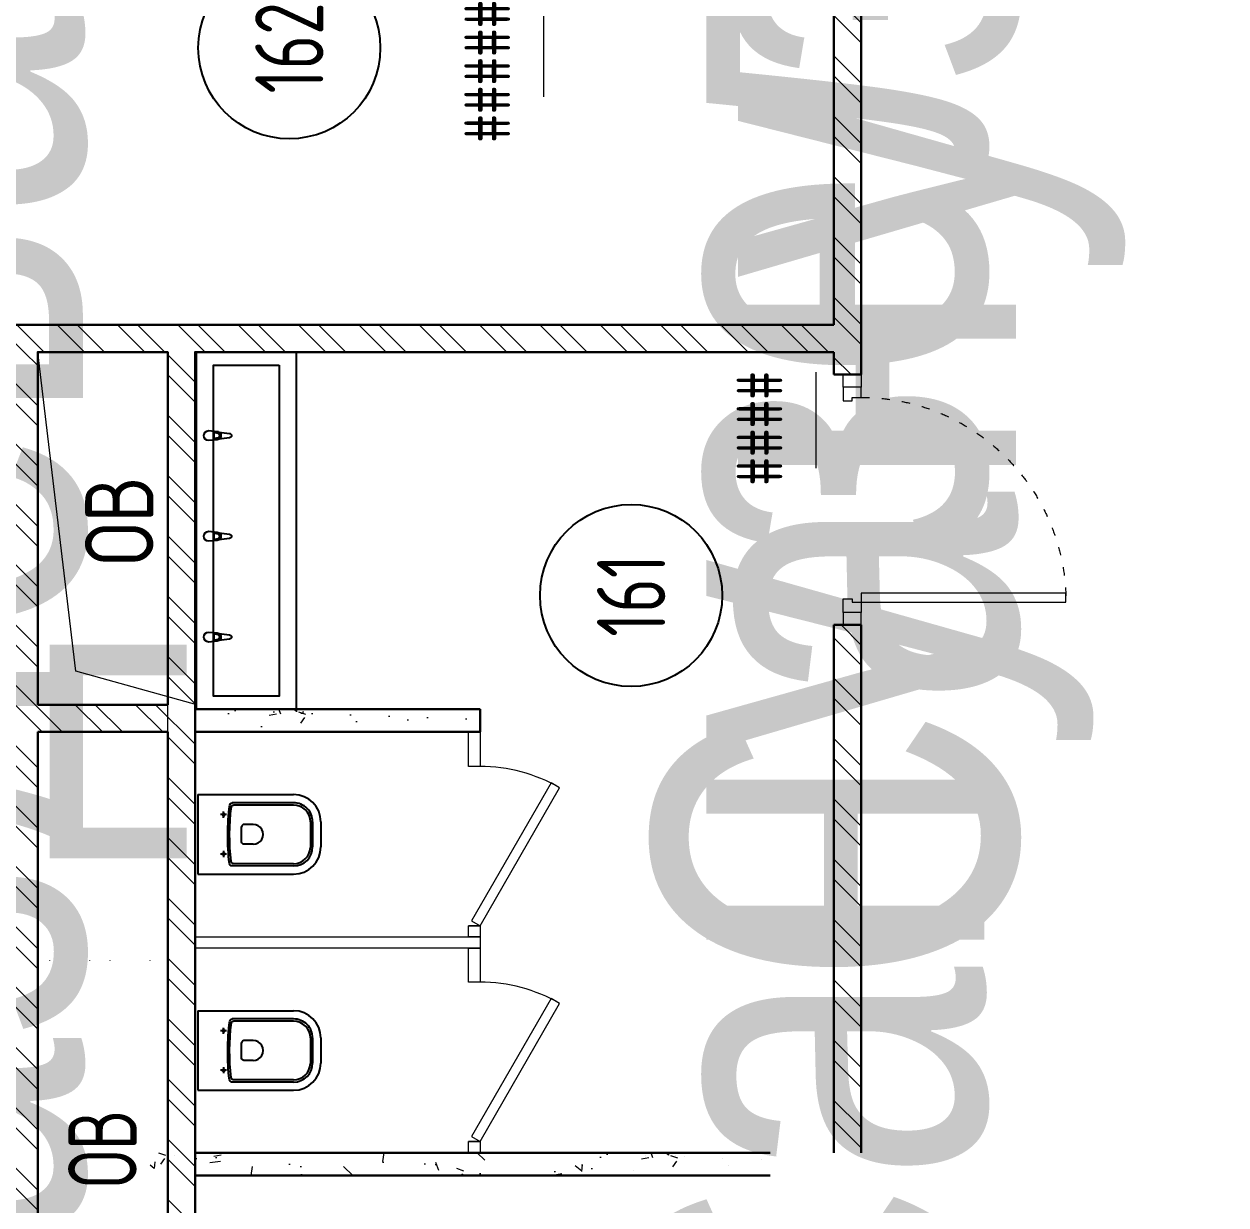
# Model space of a CAD drawing. Header units: millimetres. Extents: x -136099598 to 11807193, y 0 to 779331.
# Drawn here: x -136088178 to -136082895, y 224959 to 230150 of the extents above; entities that cross this region are included whole.
import ezdxf
from ezdxf import colors
from ezdxf.entities.mleader import LeaderData, LeaderLine
from ezdxf.enums import TextEntityAlignment as Align
from ezdxf.math import Vec2, Vec3

# ---------------------------------------------------------------- set-up
doc = ezdxf.new("R2018")
doc.units = ezdxf.units.MM
doc.header["$MEASUREMENT"] = 0
doc.linetypes.add('ACAD_ISO03W100', pattern=[30, 12, -18])
doc.layers.get('0').update_dxf_attribs({"color": 250, "lineweight": 9})
for name, color, linetype, lineweight in [('_0', 250, 'Continuous', 9), ('АР_Двери', 5, 'Continuous', 18), ('АР_Маркер экспликации', 239, 'Continuous', 13), ('АР_Номер помещения', 1, 'Continuous', 25), ('АР_Отметки', 250, 'Continuous', 15), ('АР_Перегородки газоблок', 174, 'Continuous', 30), ('АР_Перегородки газоблок_Штрих', 174, 'Continuous', 5), ('АР_Перегородки кирпич', 244, 'Continuous', 30), ('АР_Перегородки сантехнические', 216, 'Continuous', 9), ('АР_Перегородки_кирпич_Штрих', 244, 'Continuous', 5), ('АР_Помещения_площадь', 19, 'Continuous', 9), ('АР_тонкая линия', 250, 'Continuous', 0)]:
    doc.layers.add(name, color=color, linetype=linetype, lineweight=lineweight)
doc.layers.add('АР_Названия помещений', color=124, linetype='Continuous', lineweight=5, plot=False)
doc.layers.add('АР_Отверстия', color=251, linetype='Continuous')
doc.layers.add('ТХ_сантехника', color=253, linetype='Continuous')
doc.styles.add('ICOCPEUR', font='isocpeur.ttf')
doc.styles.add('ISOCPEUR', font='isocpeur.ttf', dxfattribs={"width": 0.7})
doc.styles.get("Standard").update_dxf_attribs({"font": 'isocpeur.ttf'})

# ---------------------------------------------------------------- blocks, each defined once
blk = doc.blocks.new('Из_буфера31843')
for p, q in [((382.4506053214136, 166.082009434409), (375.8208373422676, 113.1482713955338)), ((411.2803733007459, 113.1482713955338), (404.6506053214835, 166.082009434409)), ((887.3771782988915, 166.082009434409), (880.7474103197455, 113.1482713955338)), ((916.2069462782238, 113.1482713955338), (909.5771782989614, 166.082009434409)), ((1392.30375127634, 166.082009434409), (1385.673983297194, 113.1482713955338)), ((1421.133519255673, 113.1482713955338), (1414.50375127641, 166.082009434409)), ((372.5506053213903, 103.6348197131301), (368.5506053215067, 61.68200943403644)), ((379.9506053214136, 86.59241830155952), (379.9506053214136, 101.4630153725739)), ((407.1506053214835, 86.59241830155952), (379.9506053214136, 86.59241830155952)), ((407.1506053214835, 101.4630153725739), (407.1506053214835, 86.59241830155952)), ((418.5506053215067, 61.68200943403644), (414.5506053215067, 103.6348197131301)), ((877.4771782988682, 103.6348197131301), (873.4771782989847, 61.68200943403644)), ((884.8771782988915, 86.59241830155952), (884.8771782988915, 101.4630153725739)), ((912.0771782989614, 86.59241830155952), (884.8771782988915, 86.59241830155952)), ((912.0771782989614, 101.4630153725739), (912.0771782989614, 86.59241830155952)), ((923.4771782989847, 61.68200943403644), (919.4771782989847, 103.6348197131301)), ((1382.403751276317, 103.6348197131301), (1378.403751276433, 61.68200943403644)), ((1389.80375127634, 86.59241830155952), (1389.80375127634, 101.4630153725739)), ((1417.00375127641, 86.59241830155952), (1389.80375127634, 86.59241830155952)), ((1417.00375127641, 101.4630153725739), (1417.00375127641, 86.59241830155952)), ((1428.403751276433, 61.68200943403644), (1424.403751276433, 103.6348197131301))]:
    blk.add_line(p, q)
for points in [[(1822.381558789755, 500), (31.38155878975522, 499.999999999709), (31.38155878975522, -2.91038304567337e-10), (1822.381558789755, 0)], [(1757.381558789755, 415), (96.38155878975522, 414.999999999709), (96.38155878975522, 84.99999999970896), (1757.381558789755, 85)]]:
    blk.add_lwpolyline(points, close=True)
for centre, major_axis, ratio, start_param, end_param in [((393.5506053215067, 101.7349012770574), (-14.90989084570517, 14.90989084570517), 0.9999999999999997, 4.498953109162998, 6.496621178401278), ((393.5506053215067, 164.6917727474938), (-7.910207267981218, 7.910207267981216), 0.9999999999993545, 4.051588559454646, 6.943985728119452), ((898.4771782989847, 101.7349012770574), (-14.90989084570517, 14.90989084570517), 0.9999999999999997, 4.498953109162998, 6.496621178401278), ((898.4771782989847, 164.6917727474938), (-7.910207267981218, 7.910207267981216), 0.9999999999993545, 4.051588559454646, 6.943985728119452), ((1403.403751276433, 101.7349012770574), (-14.90989084570517, 14.90989084570517), 0.9999999999999997, 4.498953109162998, 6.496621178401278), ((1403.403751276433, 164.6917727474938), (-7.910207267981218, 7.910207267981216), 0.9999999999993545, 4.051588559454646, 6.943985728119452), ((393.5506053215067, 61.68200943403644), (-17.67766952966472, -17.67766952966472), 0.9999999999998836, -0.7853981633975065, 2.356194490192287), ((393.5506053215067, 101.7349012770574), (-14.90989084578102, -14.90989084578102), 0.9999999999992423, -1.357360455577257, -0.8756248293274875), ((393.5506053215067, 101.4630153725739), (-9.616652224137075, 9.616652224137074), 0.9999999999997803, 3.926990816987351, 7.068583470577144), ((393.5506053215067, 101.7349012770574), (-14.90989084573811, 14.90989084573811), 0.9999999999988523, 4.017217482909098, 4.498953109156932), ((898.4771782989847, 61.68200943403644), (-17.67766952966472, -17.67766952966472), 0.9999999999998836, -0.7853981633975065, 2.356194490192287), ((898.4771782989847, 101.7349012770574), (-14.90989084578102, -14.90989084578102), 0.9999999999992423, -1.357360455577257, -0.8756248293274875), ((898.4771782989847, 101.4630153725739), (-9.616652224137075, 9.616652224137074), 0.9999999999997803, 3.926990816987351, 7.068583470577144), ((898.4771782989847, 101.7349012770574), (-14.90989084573811, 14.90989084573811), 0.9999999999988523, 4.017217482909098, 4.498953109156932), ((1403.403751276433, 61.68200943403644), (-17.67766952966472, -17.67766952966472), 0.9999999999998836, -0.7853981633975065, 2.356194490192287), ((1403.403751276433, 101.7349012770574), (-14.90989084578102, -14.90989084578102), 0.9999999999992423, -1.357360455577257, -0.8756248293274875), ((1403.403751276433, 101.4630153725739), (-9.616652224137075, 9.616652224137074), 0.9999999999997803, 3.926990816987351, 7.068583470577144), ((1403.403751276433, 101.7349012770574), (-14.90989084573811, 14.90989084573811), 0.9999999999988523, 4.017217482909098, 4.498953109156932)]:
    blk.add_ellipse(centre, major_axis=major_axis, ratio=ratio, start_param=start_param, end_param=end_param)
blk = doc.blocks.new('*U7')
for points in [[(-55, -80), (-55, 0), (-115, 0), (-115, -40), (-100, -40), (-100, -80), (-55, -80)], [(0, 0), (0, -80), (-55, -80), (-55, 0), (0, 0)], [(-1100, -1.70530256582424e-13), (-1100, -80.00000000000017), (-1045, -80.00000000000017), (-1045, -1.70530256582424e-13), (-1100, -1.70530256582424e-13)], [(-1045, -80.00000000000017), (-1045, -1.70530256582424e-13), (-985, -1.70530256582424e-13), (-985, -40.00000000000017), (-1000, -40.00000000000017), (-1000, -80.00000000000017), (-1045, -80.00000000000017)]]:
    blk.add_lwpolyline(points)
blk.add_lwpolyline([(-100, -80), (-99.99999999999986, -980), (-139.9999999999999, -980), (-140, -80)], close=True)
at = {"linetype": 'ACAD_ISO03W100', "ltscale": 3}
blk.add_arc((-100, -80), 900.0000000000002, 180, 270, dxfattribs=at)
blk = doc.blocks.new('*U12')
for p, q in [((0, 0), (0, 49.99999999999997)), ((700, -3.774758283725532e-15), (700, 49.99999999999996))]:
    blk.add_line(p, q)
blk.add_lwpolyline([(0, 1.4210854715202e-14), (606.2177826491072, -349.9999999999998), (628.092782649107, -312.1113885844306), (21.875, 37.88861141556917)], close=True)
blk.add_arc((0, 0), 699.9999999999998, 330.0000000000085, 7.016709298534877e-15)
blk = doc.blocks.new('_DotSmall')
at = {"color": 0, "linetype": 'ByBlock', "const_width": 0.5}
blk.add_lwpolyline([(-0.0625, 0, 1), (0.0625, 0, 1)], format="xyb", close=True, dxfattribs=at)
blk = doc.blocks.new('унитаз поликлиники')
for p, q in [((0, 175.0000000000002), (0, -175.0000000000002)), ((0, 175), (420, 175)), ((420, 138.7140846226539), (149.5783947814593, 138.7140846226539)), ((420, 129), (156.7708916987863, 128.6947987100866)), ((125.6120020395715, 86.65309879256529), (99.54435587919897, 86.65309879256529)), ((112.3925950961525, 73.10633269583923), (112.3925950961525, 100.1998648888257)), ((493.9712139845033, 57.06385601698344), (493.9712139845033, -57.06385601697843)), ((503.999999999694, 55.00022672359819), (504, -54.99999999976626)), ((540, 55), (540, -55)), ((191.9062512759224, -33.70112225765479), (191.9062512759224, 33.70086718935636)), ((242.4404502270149, 43.73651019929093), (201.8725803082448, 43.73651019929093)), ((242.4404502270149, -43.73676526706549), (201.8725803082448, -43.73676526706549)), ((125.5166089892259, -86.5183978031564), (99.44897864899713, -86.48967862475547)), ((112.3121347758092, -72.95707587784273), (112.282285361212, -100.0505916278053)), ((420, -139), (147.8638372268865, -138.7268586217251)), ((420, -129), (155.1814843298739, -128.6950537779776)), ((0, -175), (420, -175))]:
    blk.add_line(p, q)
for centre, radius, start, end in [((420, 55), 120, 0, 90), ((420.4860874894543, 55.20134403063184), 83.51415522076329, 359.861865640253, 90.33348740461295), ((420, 55), 74, 0, 90), ((242.4404502270149, -0.0001275341201107949), 43.73663773336648, 270, 90), ((420, -55), 120, 270, 0), ((420, -55), 84, 270, 0), ((420.0000000000005, -55.00000000000023), 73.99999999999977, 270, 358.4018165566912)]:
    blk.add_arc(centre, radius, start, end)
at = {"extrusion": (0, 0, -1)}
for centre, major_axis, ratio, start_param, end_param in [((1158.06257319661, -0.0001275341201107949), (-731.0106498963555, -726.449596775183), 0.9937751111245587, 0.6598491803284507, 0.910919136193018), ((984.1422315649793, -0.0001275341201107949), (-23.40018430090171, -941.4133244262395), 0.8972800535149483, 1.42225774313891, 1.677846830341707), ((149.5158196882217, 127.3348454206425), (-5.639474792591372, -10.54905920003566), 0.8213730805515044, 1.269211342410273, 2.570669150556824), ((154.4364780247083, 119.7958318011661), (-5.610534641830925, -7.716306582968154), 0.7980925127033731, 1.232924341648666, 2.686722882739946), ((201.9351554014825, -33.4519114207651), (4.122340877798591, -9.490584745542167), 0.9647969637839732, 0.4292600198093375, 1.943413251271767), ((147.9264123201242, -127.4729975277733), (5.417041441869642, -10.44430136326478), 0.8364427514803542, 0.5611398427268642, 1.877576555759112), ((155.244059423228, -117.4864474327478), (5.303740529548787, -10.40618587121702), 0.8429843284803838, 0.5499024529424461, 1.881899719380306)]:
    blk.add_ellipse(centre, major_axis=major_axis, ratio=ratio, start_param=start_param, end_param=end_param, dxfattribs=at)
at = {"extrusion": (0, 0, -0.9999999999999998)}
blk.add_ellipse((112.3925950961525, 86.7676048639405), major_axis=(3.546847614444126, 3.546847614444128), ratio=0.9999999999995854, start_param=5.504024733397926, end_param=11.78721004057751, dxfattribs=at)
for centre, major_axis, ratio, start_param, end_param in [((201.9351554014825, 33.45165635299054), (4.122340877798588, 9.490584745542174), 0.9647969637839732, 0.4292600198093375, 1.943413251271767), ((112.2970839152217, -86.61833975484478), (3.542937838331404, -3.550753085458856), 0.9999999999995854, 5.504024733397926, 11.78721004057751)]:
    blk.add_ellipse(centre, major_axis=major_axis, ratio=ratio, start_param=start_param, end_param=end_param)
blk = doc.blocks.new('*U48')
at = {"color": 7, "style": 'ISOCPEUR', "width": 0.7, "flags": 1}
blk.add_attdef('КАТЕГОРИЯ', (-499.1655280450395, -2092.186355050572), '', height=250, dxfattribs=at)
at = {"layer": 'АР_Номер помещения', "color": 7, "style": 'ISOCPEUR', "width": 0.7}
blk.add_attdef('НОМЕР_ПОМЕЩЕНИЯ', text='', height=300, dxfattribs=at).set_placement((-225.8023141991905, -1892.305244860267), align=Align.MIDDLE_CENTER)
at = {"layer": 'АР_Помещения_площадь', "color": 7, "lineweight": 30, "width": 0.7, "flags": 104}
blk.add_attdef('ИМЯ_ПОМЕЩЕНИЯ', text='', height=100, dxfattribs=at).set_placement((157.6277002443094, 1217.141369806137), align=Align.MIDDLE_CENTER)
at = {"layer": 'АР_Помещения_площадь', "color": 7, "style": 'ISOCPEUR', "width": 0.7}
blk.add_attdef('ПЛОЩАДЬ_ПОМЕЩЕНИЯ', text='', height=200, dxfattribs=at).set_placement((870.3169541047641, -3889.041226194024), align=Align.MIDDLE_RIGHT)
blk = doc.blocks.new('*U354')
at = {"layer": 'АР_Номер помещения', "color": 7}
blk.add_circle((-253.0428219536877, -726.9282640927181), 400, dxfattribs=at)
at = {"layer": 'АР_Помещения_площадь', "color": 7}
blk.add_line((-46.00828234458504, -1843.803869261927), (-468.3566387260789, -1843.803869261927), dxfattribs=at)
at = {"color": 7, "style": 'ISOCPEUR', "width": 0.7, "flags": 1}
blk.add_attdef('КАТЕГОРИЯ', (-499.1655280450395, -2092.186355050572), '', height=250, dxfattribs=at)
at = {"layer": 'АР_Номер помещения', "color": 7, "style": 'ISOCPEUR', "width": 0.7}
blk.add_attdef('НОМЕР_ПОМЕЩЕНИЯ', text='', height=300, dxfattribs=at).set_placement((-253.0428219565981, -726.9282640927181), align=Align.MIDDLE_CENTER)
at = {"layer": 'АР_Помещения_площадь', "color": 7, "lineweight": 30, "width": 0.7, "flags": 104}
blk.add_attdef('ИМЯ_ПОМЕЩЕНИЯ', text='', height=100, dxfattribs=at).set_placement((157.6277002443094, 1217.141369806137), align=Align.MIDDLE_CENTER)
at = {"layer": 'АР_Помещения_площадь', "color": 7, "style": 'ISOCPEUR', "width": 0.7}
blk.add_attdef('ПЛОЩАДЬ_ПОМЕЩЕНИЯ', text='', height=200, dxfattribs=at).set_placement((-41.12212437139942, -1597.298339294577), align=Align.MIDDLE_RIGHT)
blk = doc.blocks.new('*U49')
at = {"layer": 'АР_Номер помещения', "color": 7}
blk.add_circle((1397.193076005522, -1396.511333997826), 400, dxfattribs=at)
at = {"layer": 'АР_Помещения_площадь', "color": 7}
blk.add_line((2378.595672652329, -2207.828875645322), (1956.247316270835, -2207.828875645322), dxfattribs=at)
at = {"color": 7, "style": 'ISOCPEUR', "width": 0.7, "flags": 1}
blk.add_attdef('КАТЕГОРИЯ', (-499.1655280450395, -2092.186355050572), '', height=250, dxfattribs=at)
at = {"layer": 'АР_Номер помещения', "color": 7, "style": 'ISOCPEUR', "width": 0.7}
blk.add_attdef('НОМЕР_ПОМЕЩЕНИЯ', text='', height=300, dxfattribs=at).set_placement((1397.193076002612, -1396.511333997826), align=Align.MIDDLE_CENTER)
at = {"layer": 'АР_Помещения_площадь', "color": 7, "lineweight": 30, "width": 0.7, "flags": 104}
blk.add_attdef('ИМЯ_ПОМЕЩЕНИЯ', text='', height=100, dxfattribs=at).set_placement((157.6277002443094, 1217.141369806137), align=Align.MIDDLE_CENTER)
at = {"layer": 'АР_Помещения_площадь', "color": 7, "style": 'ISOCPEUR', "width": 0.7}
blk.add_attdef('ПЛОЩАДЬ_ПОМЕЩЕНИЯ', text='', height=200, dxfattribs=at).set_placement((2383.481830625514, -1961.323345677973), align=Align.MIDDLE_RIGHT)
blk = doc.blocks.new('*U50')
at = {"color": 7, "style": 'ISOCPEUR', "width": 0.7, "flags": 1}
blk.add_attdef('КАТЕГОРИЯ', (-499.1655280450395, -2092.186355050572), '', height=250, dxfattribs=at)
at = {"layer": 'АР_Номер помещения', "color": 7, "style": 'ISOCPEUR', "width": 0.7}
blk.add_attdef('НОМЕР_ПОМЕЩЕНИЯ', text='', height=300, dxfattribs=at).set_placement((1027.719058641549, 3747.195448254171), align=Align.MIDDLE_CENTER)
at = {"layer": 'АР_Помещения_площадь', "color": 7, "style": 'ISOCPEUR', "width": 0.7}
blk.add_attdef('ПЛОЩАДЬ_ПОМЕЩЕНИЯ', text='', height=200, dxfattribs=at).set_placement((3042.85155513354, 3182.383436574031), align=Align.MIDDLE_RIGHT)
at = {"layer": 'АР_Помещения_площадь', "color": 7, "lineweight": 30, "width": 0.7, "flags": 104}
blk.add_attdef('ИМЯ_ПОМЕЩЕНИЯ', text='', height=100, dxfattribs=at).set_placement((157.6277002443094, 1217.141369806137), align=Align.MIDDLE_CENTER)
blk = doc.blocks.new('A$C13decc58')
at = {"layer": 'АР_Перегородки газоблок_Штрих', "ltscale": 100}
h = blk.add_hatch(dxfattribs=at)
h.set_pattern_fill('AR-CONC', color=256, scale=2)
h.set_pattern_definition([(49.99999999999999, (-450222.3824682281, -115261.0910311852), (364.369337992008, -31.87817107780617), [38.1, -419.1]), (355, (-450222.3824682281, -115261.0910311852), (-70.48684284993868, 382.1136904780703), [30.48, -335.28116834]), (100.4514447, (-450192.0184542281, -115263.7475381852), (293.8824941807065, 350.2355038243902), [32.38001759999999, -356.1804891999999]), (46.18420000000001, (-450222.3824682281, -115159.4910311853), (542.1580817842598, -84.0846558654543), [57.15, -628.65]), (96.63555760999992, (-450177.2026682281, -115166.4980311852), (474.808268103006, 494.8522491954431), [48.57004628, -534.27121632]), (351.1841511700001, (-450222.3824682281, -115159.4910311853), (474.8082681299541, 494.8522491710653), [45.71993414, -502.91946384]), (21, (-450171.5824682281, -115184.8910311852), (303.228782538265, -204.5303963741752), [38.1, -419.1]), (326.0000000000001, (-450171.5824682281, -115184.8910311852), (123.6040566952941, 368.3759322446385), [30.48, -335.28]), (71.45144499999999, (-450146.3134030281, -115201.9352309853), (426.8328385574323, 163.8455377718105), [32.3800176, -356.1798752]), (37.50000000000001, (-450222.3824682281, -115261.0910311852), (6.177206501183633, 169.1100777463062), [0, -331.216, 0, -340.36, 0, -336.55]), (7.499999999999999, (-450222.3824682281, -115261.0910311852), (133.6393250206115, 200.361149636239), [0, -194.056, 0, -323.596, 0, -128.27]), (327.5, (-450335.6664682281, -115261.0910311852), (271.1811903337428, -11.45748798534689), [0, -127, 0, -396.24, 0, -525.78]), (317.5, (-450386.466468228, -115261.0910311852), (296.2583627720361, 50.85298206666606), [0, -165.1, 0, -263.144, 0, -373.38])])
h.paths.add_polyline_path([(29880.37334250144, 58133.76124629541), (29880.38409690428, 55368.32237631385), (29980.36922997583, 55368.26234886982), (29980.37334249876, 58133.76215228415)])
h = blk.add_hatch(dxfattribs=at)
h.set_pattern_fill('AR-CONC', color=256, scale=2)
h.set_pattern_definition([(49.99999999999999, (-448272.3937612491, -113625.6042685864), (364.369337992008, -31.87817107780617), [38.1, -419.1]), (355, (-448272.3937612491, -113625.6042685864), (-70.48684284993868, 382.1136904780703), [30.48, -335.28116834]), (100.4514447, (-448242.0297472491, -113628.2607755865), (293.8824941807065, 350.2355038243902), [32.38001759999999, -356.1804891999999]), (46.18420000000001, (-448272.3937612491, -113524.0042685864), (542.1580817842598, -84.0846558654543), [57.15, -628.65]), (96.63555760999992, (-448227.2139612491, -113531.0112685864), (474.808268103006, 494.8522491954431), [48.57004628, -534.27121632]), (351.1841511700001, (-448272.3937612491, -113524.0042685864), (474.8082681299541, 494.8522491710653), [45.71993414, -502.91946384]), (21, (-448221.5937612491, -113549.4042685864), (303.228782538265, -204.5303963741752), [38.1, -419.1]), (326.0000000000001, (-448221.5937612491, -113549.4042685864), (123.6040566952941, 368.3759322446385), [30.48, -335.28]), (71.45144499999999, (-448196.3246960491, -113566.4484683864), (426.8328385574323, 163.8455377718105), [32.3800176, -356.1798752]), (37.50000000000001, (-448272.3937612491, -113625.6042685864), (6.177206501183633, 169.1100777463062), [0, -331.216, 0, -340.36, 0, -336.55]), (7.499999999999999, (-448272.3937612491, -113625.6042685864), (133.6393250206115, 200.361149636239), [0, -194.056, 0, -323.596, 0, -128.27]), (327.5, (-448385.6777612491, -113625.6042685864), (271.1811903337428, -11.45748798534689), [0, -127, 0, -396.24, 0, -525.78]), (317.5, (-448436.4777612491, -113625.6042685864), (296.2583627720361, 50.85298206666606), [0, -165.1, 0, -263.144, 0, -373.38])])
h.paths.add_polyline_path([(31830.36678836815, 57807.93038161122), (31830.37280388325, 56723.79125237127), (31930.3728027035, 56723.76246305823), (31930.37328331691, 57807.93058520323)])
at = {"layer": 'АР_Перегородки_кирпич_Штрих', "ltscale": 100}
h = blk.add_hatch(dxfattribs=at)
h.set_pattern_fill('ANSI32', color=256, scale=500)
h.set_pattern_definition([(45, (-939486.717180345, 101324.7361426509), (-132.5825214724777, 132.5825214724777), []), (45, (-939398.328832845, 101324.7361426509), (-132.5825214724777, 132.5825214724777), [])])
h.paths.add_polyline_path([(27109.95249125434, 62939.65414995351), (27485.3831070216, 62939.65414995351), (27485.38310702171, 63958.29236259183), (27365.38310702171, 63958.29236259183), (27365.38310702171, 63059.65414995351), (26650.3831070216, 63059.65414995351), (26650.3831070216, 63958.29236259183), (26530.3831070216, 63958.29236259183), (26530.38310702171, 55128.27387107816), (26380.41575254293, 55128.26148862904), (26380.4256606586, 55008.26148833311), (26749.34679586001, 55008.26148882776), (26749.33649185221, 55128.29236237856), (26650.69707370322, 55128.28380642727), (26650.52025073575, 57936.09088296874), (28010.24071983411, 57936.08905841678), (28010.36879220113, 56683.76769915456), (28130.36761090084, 56683.76862671738), (28130.3783601106, 57936.10556972818), (31830.37065872049, 57936.13872088841), (31830.37727124925, 57936.08996173402), (33500.39894772423, 57936.11687847436), (33500.43596219912, 55128.26928142749), (33401.11958292802, 55128.26588595624), (33401.1216271983, 55008.2658859737), (35580.38310702192, 55008.26782155759), (35580.38106275164, 55128.29236257437), (33620.43596232164, 55128.26077296445), (33620.39984659018, 59789.99868521583), (33500.37450893226, 59789.99710331392), (33500.39905558017, 58056.08833311067), (33500.39444178535, 57927.93213527417), (33500.39444178535, 58627.92550267524), (33500.39444178535, 58627.92626330804), (33498.46704858239, 58056.08833311067), (31950.37059557601, 58056.08740268217), (31950.37059557601, 58627.92697025114), (31830.37059557601, 58627.92697025114), (31830.37059557601, 58056.11847479898), (30825.37685129885, 58056.11113377044), (30825.37685129885, 58627.92697025114), (30825.16847606725, 58627.92697025114), (30825.21692030854, 58056.09615289734), (29583.10118842614, 58056.09193878982), (29579.46787032182, 58627.92697025114), (29580.38310702171, 58627.92697025114), (29580.38388650972, 58056.09514433087), (28865.38148148192, 58056.08682736196), (28865.38070199391, 58627.92639409704), (28865.3807020027, 58627.92697025114), (28865.38148147313, 58056.0931763082), (28130.37907643654, 58056.08364612772), (28130.37829696611, 58627.92559418955), (28010.37829696611, 58627.92559419398), (28010.37829696611, 57716.39791162091), (28010.37829696611, 58627.9269702509), (28010.25081114625, 58056.0894640272), (26650.5107191306, 58056.08946402755), (26650.61858203285, 58627.92697025114), (33500.38982801291, 58627.92081464909), (33500.3882460637, 58747.92446512578), (29700.38310705192, 58747.91561606969), (29700.38310702171, 59789.99884481635), (29580.3802808972, 59789.99852549424), (29580.38310702686, 58747.9250315933), (26650.54009036242, 58747.92697025114), (26650.3831070216, 62939.65414995351), (26989.95249125434, 62939.65414995351), (26989.95249125434, 61738.02057575132), (26650.3831070216, 61738.02057575132), (26989.95249125434, 61738.02057575132), (26989.95249125434, 60837.99527987151), (26650.38310702171, 60837.99527987151), (26650.38310702171, 60717.99527987151), (26989.95249125434, 60717.99527987151), (26989.95249125434, 58747.92697025114), (27109.95249125434, 58747.92697025114)])
h = blk.add_hatch(dxfattribs=at)
h.set_pattern_fill('ANSI32', color=256, scale=500)
h.set_pattern_definition([(45, (-933471.7181169849, 101324.7800342776), (-132.5825214724777, 132.5825214724777), []), (45, (-933383.3297694849, 101324.7800342776), (-132.5825214724777, 132.5825214724777), [])])
h.paths.add_polyline_path([(29980.38310702168, 55128.30538046989), (29980.38310702168, 55008.30538042006), (29980.38483503845, 55008.30538046989), (29980.38137900492, 55128.30538042006), (32301.1198992774, 55128.28226571111), (32301.12335531093, 55008.28226576094), (29980.38310702168, 55008.30538042006), (29980.38310702168, 55128.30538046989), (29980.38334814028, 55008.30538046989), (29980.38286590308, 55128.30538050574)])
at = {"layer": '_0', "ltscale": 100}
blk.add_line((28010.37842325508, 58056.08740268217), (32427.02907423937, 58056.08740268217), dxfattribs=at)
at = {"layer": 'АР_Перегородки газоблок', "ltscale": 100}
for points in [[(29880.38409572453, 55408.29236259183), (29880.37426653507, 57936.1221453083)], [(29980.37334249876, 57936.1221453083), (29980.37334249876, 55408.29236259183)], [(31830.3728027035, 56683.76246305823), (31830.37033460641, 57936.1221453083)], [(31930.37334012979, 57936.09157343057), (31930.3728027035, 56683.76246305823)], [(31930.3728027035, 56683.76246305823), (31830.3728027035, 56683.76246305823)]]:
    blk.add_lwpolyline(points, dxfattribs=at)
at = {"layer": 'АР_Перегородки кирпич', "linetype": 'Continuous', "ltscale": 100}
for points in [[(33620.43596218864, 59789.99868521583), (33620.43596218864, 55128.27086332859)], [(31014.30618092214, 58627.92564385175), (28130.37842325508, 58627.92537878035)], [(31830.37059557601, 58627.92697025114), (30825.37685129885, 58627.92697025114)], [(31830.37059557601, 58056.12214531319), (31830.37059557601, 58627.92697025114)], [(33500.38982801291, 58627.92081464909), (31950.37059557601, 58627.92697025114)], [(31950.37059557601, 58627.92697025114), (31950.37059557601, 58056.08833311067)], [(31950.37059557601, 58056.08833311067), (33500.39736619944, 58056.08833311067), (33500.38982804463, 58627.918408597), (31950.37059557601, 58627.91585270397)], [(28130.37842325508, 58056.08740268217), (31101.80455490929, 58056.09714828071)], [(30825.37685129885, 58056.11480428465), (31830.37059557601, 58056.11480428465)], [(31830.37059557601, 57936.1221453083), (28130.37842325508, 57936.1221453083)], [(31830.37059557601, 57936.08996175858), (31830.37059557601, 57936.1221453083)], [(29980.38310702168, 55128.29214146524), (32301.12123135285, 55128.28972024005)], [(32301.12123130786, 55128.29653859651), (32301.12202309212, 55008.29653859918)], [(33401.11958292802, 55128.26588595624), (33500.43596219912, 55128.26928142749)], [(33401.1216271983, 55008.2658859737), (33401.11958292802, 55128.26588595624)], [(33620.43596232164, 55128.26077296445), (35580.38106275164, 55128.29236257437)], [(32301.1216271983, 55008.2658859737), (29980.38310702168, 55008.29236259183)], [(35580.38310702192, 55008.29236259183), (33401.1216271983, 55008.2658859737)]]:
    blk.add_lwpolyline(points, dxfattribs=at)
at = {"layer": 'АР_Перегородки кирпич', "ltscale": 100}
blk.add_lwpolyline([(31830.37727124925, 57936.08996173402), (33500.39894772423, 57936.11687847436), (33500.43596219912, 55128.26928142749)], dxfattribs=at)
at = {"layer": 'АР_Перегородки сантехнические', "lineweight": 0}
for points in [[(30880.37216111689, 57936.1221453083), (30930.37216111689, 57936.1221453083), (30930.37334249911, 56683.76246305835), (30880.37334249911, 56683.76246305835)], [(30030.86099593976, 56733.76288731431), (30030.86099593976, 56683.76288731431), (29980.38166031771, 56683.76338341658), (29980.38166031771, 56733.76338341658)], [(30880.37332213018, 56733.7629068424), (30880.37332213018, 56683.7629068424), (30730.86099593976, 56683.76338341658), (30730.86099593976, 56733.76338341658)], [(30978.82594225727, 56733.7628958812), (30978.82594225727, 56683.7628958812), (30930.37334249911, 56683.76339198346), (30930.37334249911, 56733.76339198346)], [(31830.37275180782, 56733.76294881757), (31830.37275180782, 56683.76294881757), (31678.82594225727, 56683.76339198346), (31678.82594225727, 56733.76339198346)]]:
    blk.add_lwpolyline(points, close=True, dxfattribs=at)
at = {"layer": 'АР_тонкая линия', "ltscale": 100}
blk.add_lwpolyline([(31950.37059557601, 57927.92903905339), (32097.2158028984, 58459.96616463107), (33500.38982801291, 58627.92081464909)], dxfattribs=at)
at = {"layer": 'АР_Двери', "lineweight": 30}
for p in [(30030.86099593976, 56683.76288731431), (30978.82594225727, 56683.7628958812)]:
    blk.add_blockref('*U12', p, dxfattribs=at)
at = {"layer": 'АР_Двери', "xscale": -1}
blk.add_blockref('*U7', (32301.1216271983, 55088.2658859737), dxfattribs=at)
at = {"layer": 'АР_Маркер экспликации', "color": 7}
ref = blk.add_blockref('*U48', (28573.36742187306, 63484.65666040068), dxfattribs=at)
lines = blk.add_mtext('\\W0.8000;Раздевальная', dxfattribs={"layer": 'АР_Названия помещений', "insert": (28421.79821800464, 60006.1099042393), "char_height": 1576.782207337004, "width": 926.9399707174232, "attachment_point": 1})
ref.add_attrib('ИМЯ_ПОМЕЩЕНИЯ', '', (28421.79821800464, 60006.1099042393), dxfattribs={"flags": 104}).embed_mtext(lines)
ref = blk.add_blockref('*U354', (35090.62173906717, 58248.85697447555), dxfattribs=at)
ref.add_attrib('НОМЕР_ПОМЕЩЕНИЯ', '162', dxfattribs={"layer": 'АР_Номер помещения', "color": 7, "height": 300, "style": 'ISOCPEUR', "width": 0.7}).set_placement((34837.57891711057, 57521.92871038284), align=Align.MIDDLE_CENTER)
lines = blk.add_mtext('\\W0.8000;Разде-\\Pвальная', dxfattribs={"layer": 'АР_Названия помещений', "insert": (35223.41472563366, 60376.20329391304), "char_height": 628.974866732402, "width": 926.9399707174232, "attachment_point": 1})
ref.add_attrib('ИМЯ_ПОМЕЩЕНИЯ', '', (35223.41472563366, 60376.20329391304), dxfattribs={"flags": 104}).embed_mtext(lines)
ref.add_attrib('ПЛОЩАДЬ_ПОМЕЩЕНИЯ', '#####', dxfattribs={"layer": 'АР_Помещения_площадь', "color": 7, "height": 200, "style": 'ISOCPEUR', "width": 0.7}).set_placement((35049.49961469576, 56651.55863518098), align=Align.MIDDLE_RIGHT)
ref = blk.add_blockref('*U50', (26435.07915936309, 52272.41445598518), dxfattribs=at)
lines = blk.add_mtext('\\W0.8000;Санузел для мальчиков', dxfattribs={"layer": 'АР_Названия помещений', "insert": (28622.79821800464, 56058.6099042393), "char_height": 1591.213812201546, "width": 1145.825793036325, "attachment_point": 1})
ref.add_attrib('ИМЯ_ПОМЕЩЕНИЯ', '', (28622.79821800464, 56058.6099042393), dxfattribs={"flags": 104}).embed_mtext(lines)
ref = blk.add_blockref('*U49', (31033.10514200202, 57416.12123823713), dxfattribs=at)
ref.add_attrib('НОМЕР_ПОМЕЩЕНИЯ', '161', dxfattribs={"layer": 'АР_Номер помещения', "color": 7, "height": 300, "style": 'ISOCPEUR', "width": 0.7}).set_placement((32430.29821800464, 56019.60990423931), align=Align.MIDDLE_CENTER)
lines = blk.add_mtext('\\W0.8000;Санузел для девочек', dxfattribs={"layer": 'АР_Названия помещений', "insert": (30710.5829162079, 55918.97128936788), "char_height": 1591.213812201546, "width": 1145.825793036325, "attachment_point": 1})
ref.add_attrib('ИМЯ_ПОМЕЩЕНИЯ', '', (30710.5829162079, 55918.97128936788), dxfattribs={"flags": 104}).embed_mtext(lines)
ref.add_attrib('ПЛОЩАДЬ_ПОМЕЩЕНИЯ', '####', dxfattribs={"layer": 'АР_Помещения_площадь', "color": 7, "height": 200, "style": 'ISOCPEUR', "width": 0.7}).set_placement((33416.58697262754, 55454.79789255916), align=Align.MIDDLE_RIGHT)
at = {"layer": 'ТХ_сантехника', "rotation": 270.0015666875582}
for p in [(30430.35027641378, 57923.3599723354), (31380.36289125343, 57923.33378775953)]:
    blk.add_blockref('унитаз поликлиники', p, dxfattribs=at)
at = {"layer": 'ТХ_сантехника', "xscale": -0.876620401558563, "yscale": 0.876620401558563, "zscale": 0.876620401558563, "rotation": 180}
blk.add_blockref('Из_буфера31843', (31902.86356888118, 57930.22331005917), dxfattribs=at)
at = {"layer": 'АР_Отверстия', "ltscale": 100, "char_height": 300, "attachment_point": 5, "line_spacing_factor": 0.7, "style": 'ICOCPEUR'}
for s, insert in [('\\A1;{\\W0.7;ОВ}', (29997.74145424861, 58343.08825949277)), ('\\A1;{\\W0.8;ОВ}', (32757.28321372997, 58269.18174691719))]:
    blk.add_mtext(s, dxfattribs=dict(at, insert=insert))
at = {"layer": 'АР_Отметки'}
ml = blk.add_multileader_mtext('Standard', dxfattribs=at)
ml.set_content('-0,010', color=256, style='ISOCPEUR')
ml.set_leader_properties(color=256, linetype='Continuous', lineweight=-1)
ml.set_arrow_properties(name='DOTSMALL')
ml.build(insert=Vec2(0, 0))
ml.multileader.update_dxf_attribs({"has_text_frame": 1, "text_left_attachment_type": 4, "text_right_attachment_type": 4, "dogleg_length": 100, "arrow_head_size": 180})
ctx = ml.context
ctx.base_point, ctx.char_height, ctx.arrow_head_size, ctx.landing_gap_size, ctx.plane_origin = Vec3(37116.12529487745, 68979.61899858073, 2.299351988461806e-08), 250, 180, 50, Vec3(37034.73184502823, 67778.72147311713, 2.299351988461806e-08)
ctx.left_attachment, ctx.right_attachment = 4, 4
notes = []
notes.append((ctx, [(0, (0, 0, 0), (0, 0), (1, 0), 1, [])]))
ctx.mtext.insert, ctx.mtext.width, ctx.mtext.line_spacing_style, ctx.mtext.flow_direction = Vec3(37166.12529487745, 69379.61899858073, 2.299351988461806e-08), 852.6970314602484, 2, 5
ml = blk.add_multileader_mtext('Standard', dxfattribs=at)
ml.set_content('0,000', color=256, style='ISOCPEUR')
ml.set_leader_properties(color=256, linetype='Continuous', lineweight=-1)
ml.set_arrow_properties(name='DOTSMALL')
ml.build(insert=Vec2(0, 0))
ml.multileader.update_dxf_attribs({"has_text_frame": 1, "text_left_attachment_type": 4, "text_right_attachment_type": 4, "dogleg_length": 100, "arrow_head_size": 180})
ctx = ml.context
ctx.base_point, ctx.char_height, ctx.arrow_head_size, ctx.landing_gap_size, ctx.plane_origin = Vec3(36698.10734045901, 66870.89629536273, 1.149675994230903e-08), 250, 180, 50, Vec3(36616.7138906098, 65669.99876989913, 1.149675994230903e-08)
ctx.left_attachment, ctx.right_attachment = 4, 4
notes.append((ctx, [(0, (0, 0, 0), (0, 0), (1, 0), 1, [])]))
ctx.mtext.insert, ctx.mtext.width, ctx.mtext.line_spacing_style, ctx.mtext.flow_direction = Vec3(36748.10734045901, 67270.89629536273, 1.149675994230903e-08), 852.6970314602484, 2, 5
ml = blk.add_multileader_mtext('Standard', dxfattribs=at)
ml.set_content('+1,975', color=256, style='ISOCPEUR')
ml.set_leader_properties(color=256, linetype='Continuous', lineweight=-1)
ml.set_arrow_properties(name='DOTSMALL')
ml.build(insert=Vec2(0, 0))
ml.multileader.update_dxf_attribs({"has_text_frame": 1, "text_left_attachment_type": 4, "text_right_attachment_type": 4, "dogleg_length": 100, "arrow_head_size": 180})
ctx = ml.context
ctx.base_point, ctx.char_height, ctx.arrow_head_size, ctx.landing_gap_size, ctx.plane_origin = Vec3(41925.21950890985, 65726.83752085234, 1.149675994230903e-08), 250, 180, 50, Vec3(41843.82605906064, 64525.93999538873, 1.149675994230903e-08)
ctx.left_attachment, ctx.right_attachment = 4, 4
notes.append((ctx, [(0, (0, 0, 0), (0, 0), (1, 0), 1, [])]))
ctx.mtext.insert, ctx.mtext.width, ctx.mtext.line_spacing_style, ctx.mtext.flow_direction = Vec3(41975.21950890985, 66126.83752085234, 1.149675994230903e-08), 852.6970314602484, 2, 5
ml = blk.add_multileader_mtext('Standard', dxfattribs=at)
ml.set_content('+1,975', color=256, style='ISOCPEUR')
ml.set_leader_properties(color=256, linetype='Continuous', lineweight=-1)
ml.set_arrow_properties(name='DOTSMALL')
ml.build(insert=Vec2(0, 0))
ml.multileader.update_dxf_attribs({"has_text_frame": 1, "text_left_attachment_type": 4, "text_right_attachment_type": 4, "dogleg_length": 100, "arrow_head_size": 180})
ctx = ml.context
ctx.base_point, ctx.char_height, ctx.arrow_head_size, ctx.landing_gap_size, ctx.plane_origin = Vec3(67184.22567741433, 63069.28110459947, 1.149675994230903e-08), 250, 180, 50, Vec3(67102.83222756512, 61868.38357913587, 1.149675994230903e-08)
ctx.left_attachment, ctx.right_attachment = 4, 4
notes.append((ctx, [(0, (0, 0, 0), (0, 0), (1, 0), 1, [])]))
ctx.mtext.insert, ctx.mtext.width, ctx.mtext.line_spacing_style, ctx.mtext.flow_direction = Vec3(67234.22567741433, 63469.28110459947, 1.149675994230903e-08), 852.6970314602484, 2, 5
ml = blk.add_multileader_mtext('Standard', dxfattribs=at)
ml.set_content('0,000', color=256, style='ISOCPEUR')
ml.set_leader_properties(color=256, linetype='Continuous', lineweight=-1)
ml.set_arrow_properties(name='DOTSMALL')
ml.build(insert=Vec2(0, 0))
ml.multileader.update_dxf_attribs({"has_text_frame": 1, "text_left_attachment_type": 4, "text_right_attachment_type": 4, "dogleg_length": 100, "arrow_head_size": 180})
ctx = ml.context
ctx.base_point, ctx.char_height, ctx.arrow_head_size, ctx.landing_gap_size, ctx.plane_origin = Vec3(67976.92597944965, 56051.67990142445, 1.149675994230903e-08), 250, 180, 50, Vec3(67895.53252960043, 54850.78237596084, 1.149675994230903e-08)
ctx.left_attachment, ctx.right_attachment = 4, 4
notes.append((ctx, [(0, (0, 0, 0), (0, 0), (1, 0), 1, [])]))
ctx.mtext.insert, ctx.mtext.width, ctx.mtext.line_spacing_style, ctx.mtext.flow_direction = Vec3(68026.92597944965, 56451.67990142445, 1.149675994230903e-08), 852.6970314602484, 2, 5
for ctx, leaders in notes:
    for number, flags, end, landing, length, lines in leaders:
        leader = LeaderData()
        leader.index, (leader.has_last_leader_line, leader.has_dogleg_vector, leader.attachment_direction) = number, flags
        leader.last_leader_point, leader.dogleg_vector, leader.dogleg_length = Vec3(end), Vec3(landing), length
        for number, points, colour, breaks in lines:
            line = LeaderLine()
            line.index, line.vertices, line.color, line.breaks = number, Vec3.list(points), colors.encode_raw_color(colour), breaks
            leader.lines.append(line)
        ctx.leaders.append(leader)

msp = doc.modelspace()

# ---------------------------------------------------------------- block references
at = {"ltscale": 150, "rotation": 89.99999999999999}
msp.add_blockref('A$C13decc58', (-136029490.0077386, 195207.3540922937), dxfattribs=at)

doc.saveas('drawing.dxf')
